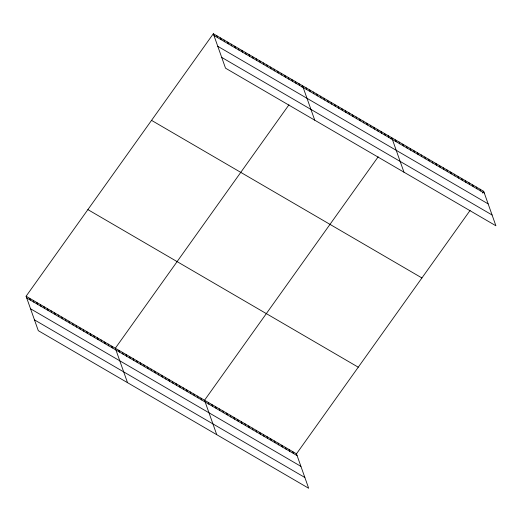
<?xml version="1.0" encoding="UTF-8"?>
<svg xmlns="http://www.w3.org/2000/svg" width="522" height="522" viewBox="0 0 522 522"><rect width="100%" height="100%" fill="white"/><g stroke="black" fill="none" stroke-linecap="round" stroke-linejoin="round"><path stroke-width="0.78" d="M26.1 296.228L296.476 453.82L308.672 488.259L38.295 330.667L26.1 296.228L213.328 33.741L483.705 191.333L495.9 225.772L225.524 68.18L213.328 33.741M288.96 104.805L115.323 348.233L127.518 382.672M301.729 86.906L302.551 85.752L314.746 120.184M378.182 156.809L204.546 400.237L216.741 434.676M390.952 138.911L391.781 137.756L403.969 172.188M296.476 453.82L470.113 210.392M482.472 193.068L483.705 191.333M213.961 35.522L484.338 193.114M217.778 46.301L488.148 203.887M221.706 57.4L492.083 214.992M151.543 120.367L421.92 277.952M87.885 209.609L358.262 367.201M26.726 298.01L297.103 455.595M30.544 308.783L300.92 466.374M34.478 319.888L304.855 477.48M480.031 189.192L480.658 190.967M476.351 187.046L476.984 188.827M472.678 184.905L473.304 186.68M468.997 182.759L469.624 184.54M465.317 180.619L465.95 182.393M461.644 178.472L462.27 180.253M457.964 176.332L458.597 178.106M454.29 174.185L454.916 175.966M450.61 172.045L451.243 173.819M446.936 169.904L447.563 171.679M443.256 167.758L443.889 169.533M439.583 165.618L440.209 167.392M435.903 163.471L436.536 165.252M432.229 161.331L432.855 163.105M428.549 159.184L429.175 160.965M424.869 157.044L425.502 158.819M421.195 154.897L421.822 156.678M417.515 152.757L418.148 154.532M413.842 150.61L414.468 152.391M410.161 148.47L410.794 150.245M406.488 146.323L407.114 148.104M402.808 144.183L403.441 145.958M399.134 142.043L399.761 143.818M395.454 139.896L396.087 141.671M388.211 135.674L388.838 137.449M384.642 133.593L385.269 135.368M381.073 131.511L381.699 133.293M377.504 129.43L378.13 131.211M373.935 127.355L374.561 129.13M370.366 125.273L370.992 127.048M366.796 123.192L367.423 124.967M363.227 121.111L363.854 122.892M359.658 119.029L360.284 120.81M356.089 116.954L356.715 118.729M352.52 114.873L353.146 116.647M348.95 112.791L349.577 114.566M345.381 110.71L346.014 112.491M341.812 108.628L342.445 110.41M338.243 106.553L338.876 108.328M334.674 104.472L335.307 106.247M331.105 102.39L331.738 104.165M327.535 100.309L328.168 102.09M323.966 98.227L324.599 100.009M320.397 96.152L321.03 97.927M316.828 94.071L317.461 95.846M313.259 91.989L313.892 93.764M309.69 89.908L310.322 91.689M306.12 87.826L306.753 89.608M298.989 83.67L299.615 85.445M295.419 81.589L296.046 83.363M291.85 79.507L292.477 81.282M288.281 77.426L288.907 79.207M284.712 75.344L285.338 77.126M281.143 73.269L281.769 75.044M277.573 71.188L278.2 72.963M274.004 69.106L274.631 70.881M270.435 67.025L271.062 68.806M266.866 64.943L267.492 66.725M263.297 62.868L263.923 64.643M259.728 60.787L260.354 62.562M256.158 58.705L256.785 60.48M252.589 56.624L253.216 58.405M249.02 54.542L249.647 56.324M245.451 52.468L246.077 54.242M241.882 50.386L242.515 52.161M238.313 48.305L238.945 50.079M234.743 46.223L235.376 48.004M231.174 44.142L231.807 45.923M227.605 42.067L228.238 43.841M224.036 39.985L224.669 41.76M220.467 37.904L221.1 39.679M216.898 35.822L217.53 37.604M292.796 451.68L293.429 453.455M289.123 449.533L289.749 451.315M285.443 447.393L286.076 449.168M281.769 445.246L282.395 447.028M278.089 443.106L278.722 444.881M274.415 440.959L275.042 442.741M270.735 438.819L271.362 440.594M267.055 436.673L267.688 438.454M263.382 434.532L264.008 436.307M259.702 432.386L260.334 434.167M256.028 430.245L256.654 432.02M252.348 428.099L252.981 429.88M248.674 425.959L249.301 427.733M244.994 423.818L245.627 425.593M241.321 421.672L241.947 423.446M237.64 419.531L238.273 421.306M233.967 417.385L234.593 419.166M230.287 415.244L230.92 417.019M226.613 413.098L227.24 414.879M222.933 410.958L223.56 412.732M219.253 408.811L219.886 410.592M215.579 406.671L216.206 408.445M211.899 404.524L212.532 406.305M208.226 402.384L208.852 404.158M200.977 398.162L201.609 399.937M197.407 396.081L198.04 397.855M193.838 393.999L194.471 395.774M190.269 391.918L190.902 393.699M186.7 389.836L187.333 391.617M183.131 387.761L183.764 389.536M179.568 385.68L180.194 387.454M175.999 383.598L176.625 385.373M172.43 381.517L173.056 383.298M168.86 379.435L169.487 381.217M165.291 377.36L165.918 379.135M161.722 375.279L162.349 377.054M158.153 373.197L158.779 374.972M154.584 371.116L155.21 372.897M151.015 369.034L151.641 370.816M147.445 366.959L148.072 368.734M143.876 364.878L144.503 366.653M140.307 362.797L140.933 364.571M136.738 360.715L137.364 362.496M133.169 358.634L133.795 360.415M129.6 356.559L130.226 358.333M126.03 354.477L126.663 356.252M122.461 352.396L123.094 354.17M118.892 350.314L119.525 352.096M111.754 346.158L112.387 347.933M108.184 344.076L108.817 345.851M104.615 341.995L105.248 343.77M101.046 339.913L101.679 341.695M97.477 337.832L98.11 339.613M93.908 335.757L94.541 337.532M90.339 333.675L90.972 335.45M86.769 331.594L87.402 333.369M83.2 329.512L83.833 331.294M79.631 327.431L80.264 329.212M76.068 325.356L76.695 327.131M72.499 323.275L73.126 325.049M68.93 321.193L69.556 322.968M65.361 319.112L65.987 320.893M61.792 317.03L62.418 318.812M58.223 314.955L58.849 316.73M54.653 312.874L55.28 314.649M51.084 310.792L51.711 312.567M47.515 308.711L48.141 310.492M43.946 306.629L44.572 308.411M40.377 304.554L41.003 306.329M36.808 302.473L37.434 304.248M33.238 300.391L33.865 302.166M29.669 298.31L30.296 300.085"/></g></svg>
